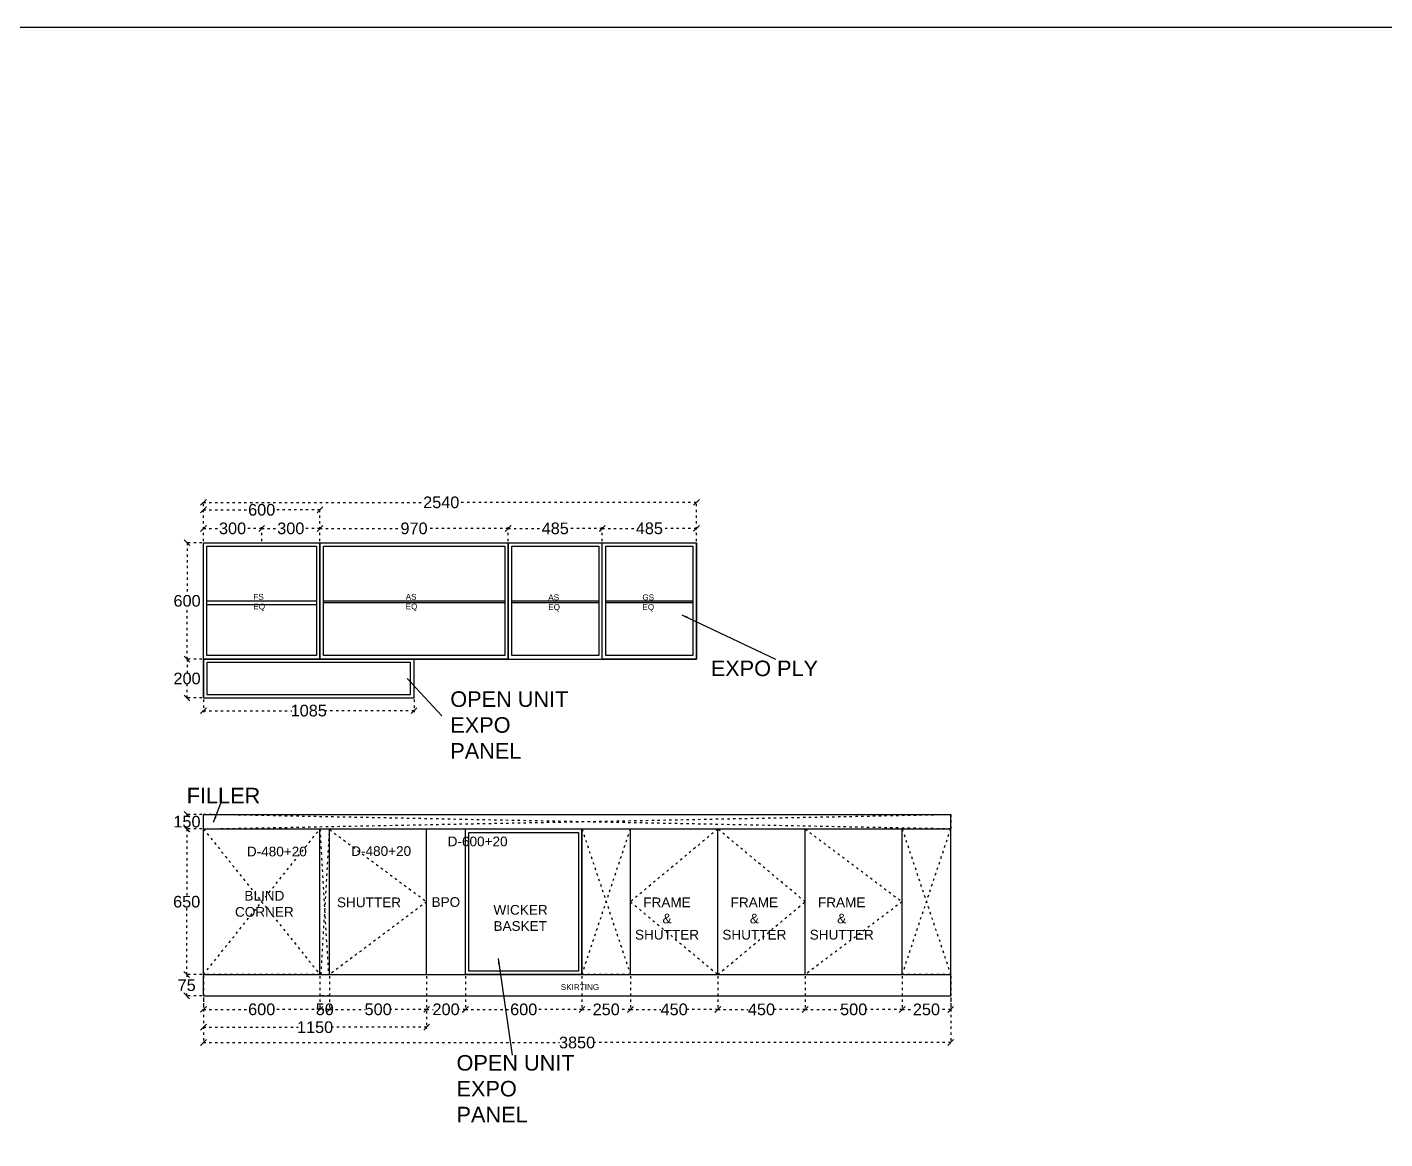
# Model space of a CAD drawing. Header units: millimetres. Extents: x 220712 to 1505573, y -354410 to 241923.
# Drawn here: x 323932 to 330927, y 126262 to 131990 of the extents above; entities that cross this region are included whole.
import ezdxf

# ---------------------------------------------------------------- set-up
doc = ezdxf.new("R2010")
doc.units = ezdxf.units.MM
doc.header["$MEASUREMENT"] = 0
doc.linetypes.add('ACAD_ISO03W100', pattern=[30, 12, -18])
doc.layers.add('Walls', color=253, linetype='Continuous')
doc.layers.add('Words', color=7, linetype='Continuous')
doc.styles.get("Standard").update_dxf_attribs({"font": 'arial.ttf'})
doc.dimstyles.get("Standard").update_dxf_attribs({"dimtxt": 60, "dimasz": 30, "dimexe": 7.75, "dimexo": 8.13, "dimgap": 0.63, "dimtad": 0, "dimtih": 1, "dimtoh": 1, "dimdec": 0, "dimzin": 0, "dimtxsty": 'Standard', "dimblk": 'OBLIQUE', "dimcen": 2.25, "dimclrd": 1, "dimclre": 1, "dimclrt": 1, "dimadec": 0, "dimazin": 0, "dimtfac": 1, "dimtdec": 0, "dimtofl": 0, "dimtmove": 0, "dimatfit": 3, "dimfxl": 1, "dimtolj": 1, "dimtzin": 0, "dimlwd": 30, "dimarcsym": 0})

# ---------------------------------------------------------------- blocks, each defined once
blk = doc.blocks.new('_Oblique')
at = {"color": 0, "linetype": 'ByBlock', "lineweight": -2}
blk.add_line((-0.5, -0.5), (0.5, 0.5), dxfattribs=at)
blk = doc.blocks.new('*D1954')
at = {"layer": 'Defpoints', "color": 0, "linetype": 'ACAD_ISO03W100', "transparency": 16777216}
for p in [(325990.5, 127108.8), (324840.5, 126998.8), (325990.5, 126837.3)]:
    blk.add_point(p, dxfattribs=at)
at = {"layer": 'Walls', "color": 1, "linetype": 'ACAD_ISO03W100', "lineweight": -2, "transparency": 16777216}
for p, q in [((325990.5, 127100.6), (325990.5, 126829.5)), ((324840.5, 126990.6), (324840.5, 126829.5))]:
    blk.add_line(p, q, dxfattribs=at)
at = {"layer": 'Walls', "color": 1, "linetype": 'ACAD_ISO03W100', "lineweight": 30, "transparency": 16777216}
for p, q in [((324840.5, 126837.3), (325328.2, 126837.3)), ((325990.5, 126837.3), (325502.8, 126837.3))]:
    blk.add_line(p, q, dxfattribs=at)
at = {"layer": 'Walls', "color": 1, "linetype": 'ACAD_ISO03W100', "lineweight": 30, "transparency": 16777216, "xscale": 30, "yscale": 30, "zscale": 30, "rotation": 180}
blk.add_blockref('_Oblique', (324840.5, 126837.3), dxfattribs=at)
at = {"layer": 'Walls', "color": 1, "linetype": 'ACAD_ISO03W100', "lineweight": 30, "transparency": 16777216, "xscale": 30, "yscale": 30, "zscale": 30}
blk.add_blockref('_Oblique', (325990.5, 126837.3), dxfattribs=at)
at = {"layer": 'Walls', "color": 1, "linetype": 'ACAD_ISO03W100', "transparency": 16777216, "insert": (325415.5, 126837.3), "char_height": 60, "attachment_point": 5}
blk.add_mtext('\\A1;1150', dxfattribs=at)
blk = doc.blocks.new('*D1955')
at = {"layer": 'Defpoints', "color": 0, "linetype": 'ACAD_ISO03W100', "transparency": 16777216}
for p in [(325490.5, 127108.8), (325990.5, 127108.8), (325990.5, 126929.3)]:
    blk.add_point(p, dxfattribs=at)
at = {"layer": 'Walls', "color": 1, "linetype": 'ACAD_ISO03W100', "lineweight": -2, "transparency": 16777216}
for p, q in [((325490.5, 127100.6), (325490.5, 126921.5)), ((325990.5, 127100.6), (325990.5, 126921.5))]:
    blk.add_line(p, q, dxfattribs=at)
at = {"layer": 'Walls', "color": 1, "linetype": 'ACAD_ISO03W100', "lineweight": 30, "transparency": 16777216}
for p, q in [((325490.5, 126929.3), (325673.7, 126929.3)), ((325990.5, 126929.3), (325807.3, 126929.3))]:
    blk.add_line(p, q, dxfattribs=at)
at = {"layer": 'Walls', "color": 1, "linetype": 'ACAD_ISO03W100', "lineweight": 30, "transparency": 16777216, "xscale": 30, "yscale": 30, "zscale": 30, "rotation": 180}
blk.add_blockref('_Oblique', (325490.5, 126929.3), dxfattribs=at)
at = {"layer": 'Walls', "color": 1, "linetype": 'ACAD_ISO03W100', "lineweight": 30, "transparency": 16777216, "xscale": 30, "yscale": 30, "zscale": 30}
blk.add_blockref('_Oblique', (325990.5, 126929.3), dxfattribs=at)
at = {"layer": 'Walls', "color": 1, "linetype": 'ACAD_ISO03W100', "transparency": 16777216, "insert": (325740.5, 126929.3), "char_height": 60, "attachment_point": 5}
blk.add_mtext('\\A1;500', dxfattribs=at)
blk = doc.blocks.new('*D1956')
at = {"layer": 'Defpoints', "color": 0, "linetype": 'ACAD_ISO03W100', "transparency": 16777216}
for p in [(325440.5, 127108.8), (325490.5, 127108.8), (325440.5, 126929.3)]:
    blk.add_point(p, dxfattribs=at)
at = {"layer": 'Walls', "color": 1, "linetype": 'ACAD_ISO03W100', "lineweight": -2, "transparency": 16777216}
for p, q in [((325440.5, 127100.6), (325440.5, 126921.5)), ((325490.5, 127100.6), (325490.5, 126921.5))]:
    blk.add_line(p, q, dxfattribs=at)
at = {"layer": 'Walls', "color": 1, "linetype": 'ACAD_ISO03W100', "lineweight": 30, "transparency": 16777216}
blk.add_line((325490.5, 126929.3), (325440.5, 126929.3), dxfattribs=at)
at = {"layer": 'Walls', "color": 1, "linetype": 'ACAD_ISO03W100', "lineweight": 30, "transparency": 16777216, "xscale": 30, "yscale": 30, "zscale": 30, "rotation": 180}
blk.add_blockref('_Oblique', (325440.5, 126929.3), dxfattribs=at)
at = {"layer": 'Walls', "color": 1, "linetype": 'ACAD_ISO03W100', "lineweight": 30, "transparency": 16777216, "xscale": 30, "yscale": 30, "zscale": 30}
blk.add_blockref('_Oblique', (325490.5, 126929.3), dxfattribs=at)
at = {"layer": 'Walls', "color": 1, "linetype": 'ACAD_ISO03W100', "transparency": 16777216, "insert": (325465.5, 126929.3), "char_height": 60, "attachment_point": 5}
blk.add_mtext('\\A1;50', dxfattribs=at)
blk = doc.blocks.new('*D1957')
at = {"layer": 'Defpoints', "color": 0, "linetype": 'ACAD_ISO03W100', "transparency": 16777216}
for p in [(324840.5, 127108.8), (325440.5, 127108.8), (325440.5, 126929.3)]:
    blk.add_point(p, dxfattribs=at)
at = {"layer": 'Walls', "color": 1, "linetype": 'ACAD_ISO03W100', "lineweight": -2, "transparency": 16777216}
for p, q in [((324840.5, 127100.6), (324840.5, 126921.5)), ((325440.5, 127100.6), (325440.5, 126921.5))]:
    blk.add_line(p, q, dxfattribs=at)
at = {"layer": 'Walls', "color": 1, "linetype": 'ACAD_ISO03W100', "lineweight": 30, "transparency": 16777216}
for p, q in [((324840.5, 126929.3), (325073.5, 126929.3)), ((325440.5, 126929.3), (325207.5, 126929.3))]:
    blk.add_line(p, q, dxfattribs=at)
at = {"layer": 'Walls', "color": 1, "linetype": 'ACAD_ISO03W100', "lineweight": 30, "transparency": 16777216, "xscale": 30, "yscale": 30, "zscale": 30, "rotation": 180}
blk.add_blockref('_Oblique', (324840.5, 126929.3), dxfattribs=at)
at = {"layer": 'Walls', "color": 1, "linetype": 'ACAD_ISO03W100', "lineweight": 30, "transparency": 16777216, "xscale": 30, "yscale": 30, "zscale": 30}
blk.add_blockref('_Oblique', (325440.5, 126929.3), dxfattribs=at)
at = {"layer": 'Walls', "color": 1, "linetype": 'ACAD_ISO03W100', "transparency": 16777216, "insert": (325140.5, 126929.3), "char_height": 60, "attachment_point": 5}
blk.add_mtext('\\A1;600', dxfattribs=at)
blk = doc.blocks.new('*D1949')
at = {"layer": 'Defpoints', "color": 0, "linetype": 'ACAD_ISO03W100', "transparency": 16777216}
for p in [(325990.5, 127108.8), (326190.5, 127108.8), (326190.5, 126929.3)]:
    blk.add_point(p, dxfattribs=at)
at = {"layer": 'Walls', "color": 1, "linetype": 'ACAD_ISO03W100', "lineweight": -2, "transparency": 16777216}
for p, q in [((325990.5, 127100.6), (325990.5, 126921.5)), ((326190.5, 127100.6), (326190.5, 126921.5))]:
    blk.add_line(p, q, dxfattribs=at)
at = {"layer": 'Walls', "color": 1, "linetype": 'ACAD_ISO03W100', "lineweight": 30, "transparency": 16777216}
for p, q in [((325990.5, 126929.3), (326023.2, 126929.3)), ((326190.5, 126929.3), (326157.8, 126929.3))]:
    blk.add_line(p, q, dxfattribs=at)
at = {"layer": 'Walls', "color": 1, "linetype": 'ACAD_ISO03W100', "lineweight": 30, "transparency": 16777216, "xscale": 30, "yscale": 30, "zscale": 30, "rotation": 180}
blk.add_blockref('_Oblique', (325990.5, 126929.3), dxfattribs=at)
at = {"layer": 'Walls', "color": 1, "linetype": 'ACAD_ISO03W100', "lineweight": 30, "transparency": 16777216, "xscale": 30, "yscale": 30, "zscale": 30}
blk.add_blockref('_Oblique', (326190.5, 126929.3), dxfattribs=at)
at = {"layer": 'Walls', "color": 1, "linetype": 'ACAD_ISO03W100', "transparency": 16777216, "insert": (326090.5, 126929.3), "char_height": 60, "attachment_point": 5}
blk.add_mtext('\\A1;200', dxfattribs=at)
blk = doc.blocks.new('*D1958')
at = {"layer": 'Defpoints', "color": 0, "linetype": 'ACAD_ISO03W100', "transparency": 16777216}
for p in [(326190.5, 127108.8), (326790.5, 127108.8), (326790.5, 126929)]:
    blk.add_point(p, dxfattribs=at)
at = {"layer": 'Walls', "color": 1, "linetype": 'ACAD_ISO03W100', "lineweight": -2, "transparency": 16777216}
for p, q in [((326190.5, 127100.6), (326190.5, 126921.3)), ((326790.5, 127100.6), (326790.5, 126921.3))]:
    blk.add_line(p, q, dxfattribs=at)
at = {"layer": 'Walls', "color": 1, "linetype": 'ACAD_ISO03W100', "lineweight": 30, "transparency": 16777216}
for p, q in [((326190.5, 126929), (326423.5, 126929)), ((326790.5, 126929), (326557.5, 126929))]:
    blk.add_line(p, q, dxfattribs=at)
at = {"layer": 'Walls', "color": 1, "linetype": 'ACAD_ISO03W100', "lineweight": 30, "transparency": 16777216, "xscale": 30, "yscale": 30, "zscale": 30, "rotation": 180}
blk.add_blockref('_Oblique', (326190.5, 126929), dxfattribs=at)
at = {"layer": 'Walls', "color": 1, "linetype": 'ACAD_ISO03W100', "lineweight": 30, "transparency": 16777216, "xscale": 30, "yscale": 30, "zscale": 30}
blk.add_blockref('_Oblique', (326790.5, 126929), dxfattribs=at)
at = {"layer": 'Walls', "color": 1, "linetype": 'ACAD_ISO03W100', "transparency": 16777216, "insert": (326490.5, 126929), "char_height": 60, "attachment_point": 5}
blk.add_mtext('\\A1;600', dxfattribs=at)
blk = doc.blocks.new('*D1959')
at = {"layer": 'Defpoints', "color": 0, "linetype": 'ACAD_ISO03W100', "transparency": 16777216}
for p in [(326790.5, 127108.8), (327040.5, 127108.8), (327040.5, 126929)]:
    blk.add_point(p, dxfattribs=at)
at = {"layer": 'Walls', "color": 1, "linetype": 'ACAD_ISO03W100', "lineweight": -2, "transparency": 16777216}
for p, q in [((326790.5, 127100.6), (326790.5, 126921.3)), ((327040.5, 127100.6), (327040.5, 126921.3))]:
    blk.add_line(p, q, dxfattribs=at)
at = {"layer": 'Walls', "color": 1, "linetype": 'ACAD_ISO03W100', "lineweight": 30, "transparency": 16777216}
for p, q in [((326790.5, 126929), (326848.2, 126929)), ((327040.5, 126929), (326982.8, 126929))]:
    blk.add_line(p, q, dxfattribs=at)
at = {"layer": 'Walls', "color": 1, "linetype": 'ACAD_ISO03W100', "lineweight": 30, "transparency": 16777216, "xscale": 30, "yscale": 30, "zscale": 30, "rotation": 180}
blk.add_blockref('_Oblique', (326790.5, 126929), dxfattribs=at)
at = {"layer": 'Walls', "color": 1, "linetype": 'ACAD_ISO03W100', "lineweight": 30, "transparency": 16777216, "xscale": 30, "yscale": 30, "zscale": 30}
blk.add_blockref('_Oblique', (327040.5, 126929), dxfattribs=at)
at = {"layer": 'Walls', "color": 1, "linetype": 'ACAD_ISO03W100', "transparency": 16777216, "insert": (326915.5, 126929), "char_height": 60, "attachment_point": 5}
blk.add_mtext('\\A1;250', dxfattribs=at)
blk = doc.blocks.new('*D1960')
at = {"layer": 'Defpoints', "color": 0, "linetype": 'ACAD_ISO03W100', "transparency": 16777216}
for p in [(327040.5, 127108.8), (327490.5, 127108.8), (327040.5, 126929)]:
    blk.add_point(p, dxfattribs=at)
at = {"layer": 'Walls', "color": 1, "linetype": 'ACAD_ISO03W100', "lineweight": -2, "transparency": 16777216}
for p, q in [((327040.5, 127100.6), (327040.5, 126921.3)), ((327490.5, 127100.6), (327490.5, 126921.3))]:
    blk.add_line(p, q, dxfattribs=at)
at = {"layer": 'Walls', "color": 1, "linetype": 'ACAD_ISO03W100', "lineweight": 30, "transparency": 16777216}
for p, q in [((327040.5, 126929), (327197.5, 126929)), ((327490.5, 126929), (327333.5, 126929))]:
    blk.add_line(p, q, dxfattribs=at)
at = {"layer": 'Walls', "color": 1, "linetype": 'ACAD_ISO03W100', "lineweight": 30, "transparency": 16777216, "xscale": 30, "yscale": 30, "zscale": 30, "rotation": 180}
blk.add_blockref('_Oblique', (327040.5, 126929), dxfattribs=at)
at = {"layer": 'Walls', "color": 1, "linetype": 'ACAD_ISO03W100', "lineweight": 30, "transparency": 16777216, "xscale": 30, "yscale": 30, "zscale": 30}
blk.add_blockref('_Oblique', (327490.5, 126929), dxfattribs=at)
at = {"layer": 'Walls', "color": 1, "linetype": 'ACAD_ISO03W100', "transparency": 16777216, "insert": (327265.5, 126929), "char_height": 60, "attachment_point": 5}
blk.add_mtext('\\A1;450', dxfattribs=at)
blk = doc.blocks.new('*D1961')
at = {"layer": 'Defpoints', "color": 0, "linetype": 'ACAD_ISO03W100', "transparency": 16777216}
for p in [(327490.5, 127108.8), (327940.5, 127108.8), (327490.5, 126929)]:
    blk.add_point(p, dxfattribs=at)
at = {"layer": 'Walls', "color": 1, "linetype": 'ACAD_ISO03W100', "lineweight": -2, "transparency": 16777216}
for p, q in [((327490.5, 127100.6), (327490.5, 126921.3)), ((327940.5, 127100.6), (327940.5, 126921.3))]:
    blk.add_line(p, q, dxfattribs=at)
at = {"layer": 'Walls', "color": 1, "linetype": 'ACAD_ISO03W100', "lineweight": 30, "transparency": 16777216}
for p, q in [((327490.5, 126929), (327647.5, 126929)), ((327940.5, 126929), (327783.5, 126929))]:
    blk.add_line(p, q, dxfattribs=at)
at = {"layer": 'Walls', "color": 1, "linetype": 'ACAD_ISO03W100', "lineweight": 30, "transparency": 16777216, "xscale": 30, "yscale": 30, "zscale": 30, "rotation": 180}
blk.add_blockref('_Oblique', (327490.5, 126929), dxfattribs=at)
at = {"layer": 'Walls', "color": 1, "linetype": 'ACAD_ISO03W100', "lineweight": 30, "transparency": 16777216, "xscale": 30, "yscale": 30, "zscale": 30}
blk.add_blockref('_Oblique', (327940.5, 126929), dxfattribs=at)
at = {"layer": 'Walls', "color": 1, "linetype": 'ACAD_ISO03W100', "transparency": 16777216, "insert": (327715.5, 126929), "char_height": 60, "attachment_point": 5}
blk.add_mtext('\\A1;450', dxfattribs=at)
blk = doc.blocks.new('*D1962')
at = {"layer": 'Defpoints', "color": 0, "linetype": 'ACAD_ISO03W100', "transparency": 16777216}
for p in [(327940.5, 127108.8), (328440.5, 127108.8), (327940.5, 126929)]:
    blk.add_point(p, dxfattribs=at)
at = {"layer": 'Walls', "color": 1, "linetype": 'ACAD_ISO03W100', "lineweight": -2, "transparency": 16777216}
for p, q in [((327940.5, 127100.6), (327940.5, 126921.3)), ((328440.5, 127100.6), (328440.5, 126921.3))]:
    blk.add_line(p, q, dxfattribs=at)
at = {"layer": 'Walls', "color": 1, "linetype": 'ACAD_ISO03W100', "lineweight": 30, "transparency": 16777216}
for p, q in [((327940.5, 126929), (328123.7, 126929)), ((328440.5, 126929), (328257.3, 126929))]:
    blk.add_line(p, q, dxfattribs=at)
at = {"layer": 'Walls', "color": 1, "linetype": 'ACAD_ISO03W100', "lineweight": 30, "transparency": 16777216, "xscale": 30, "yscale": 30, "zscale": 30, "rotation": 180}
blk.add_blockref('_Oblique', (327940.5, 126929), dxfattribs=at)
at = {"layer": 'Walls', "color": 1, "linetype": 'ACAD_ISO03W100', "lineweight": 30, "transparency": 16777216, "xscale": 30, "yscale": 30, "zscale": 30}
blk.add_blockref('_Oblique', (328440.5, 126929), dxfattribs=at)
at = {"layer": 'Walls', "color": 1, "linetype": 'ACAD_ISO03W100', "transparency": 16777216, "insert": (328190.5, 126929), "char_height": 60, "attachment_point": 5}
blk.add_mtext('\\A1;500', dxfattribs=at)
blk = doc.blocks.new('*D1963')
at = {"layer": 'Defpoints', "color": 0, "linetype": 'ACAD_ISO03W100', "transparency": 16777216}
for p in [(328440.5, 127108.8), (328690.5, 127108.8), (328690.5, 126929)]:
    blk.add_point(p, dxfattribs=at)
at = {"layer": 'Walls', "color": 1, "linetype": 'ACAD_ISO03W100', "lineweight": -2, "transparency": 16777216}
for p, q in [((328440.5, 127100.6), (328440.5, 126921.3)), ((328690.5, 127100.6), (328690.5, 126921.3))]:
    blk.add_line(p, q, dxfattribs=at)
at = {"layer": 'Walls', "color": 1, "linetype": 'ACAD_ISO03W100', "lineweight": 30, "transparency": 16777216}
for p, q in [((328440.5, 126929), (328498.2, 126929)), ((328690.5, 126929), (328632.8, 126929))]:
    blk.add_line(p, q, dxfattribs=at)
at = {"layer": 'Walls', "color": 1, "linetype": 'ACAD_ISO03W100', "lineweight": 30, "transparency": 16777216, "xscale": 30, "yscale": 30, "zscale": 30, "rotation": 180}
blk.add_blockref('_Oblique', (328440.5, 126929), dxfattribs=at)
at = {"layer": 'Walls', "color": 1, "linetype": 'ACAD_ISO03W100', "lineweight": 30, "transparency": 16777216, "xscale": 30, "yscale": 30, "zscale": 30}
blk.add_blockref('_Oblique', (328690.5, 126929), dxfattribs=at)
at = {"layer": 'Walls', "color": 1, "linetype": 'ACAD_ISO03W100', "transparency": 16777216, "insert": (328565.5, 126929), "char_height": 60, "attachment_point": 5}
blk.add_mtext('\\A1;250', dxfattribs=at)
blk = doc.blocks.new('*D1950')
at = {"layer": 'Defpoints', "color": 0, "linetype": 'ACAD_ISO03W100', "transparency": 16777216}
for p in [(324754, 127108.8), (324840.5, 127108.8), (324840.5, 126998.8)]:
    blk.add_point(p, dxfattribs=at)
at = {"layer": 'Walls', "color": 1, "linetype": 'ACAD_ISO03W100', "lineweight": -2, "transparency": 16777216}
for p, q in [((324832.4, 127108.8), (324746.3, 127108.8)), ((324832.4, 126998.8), (324746.3, 126998.8))]:
    blk.add_line(p, q, dxfattribs=at)
at = {"layer": 'Walls', "color": 1, "linetype": 'ACAD_ISO03W100', "lineweight": 30, "transparency": 16777216}
for p, q in [((324754, 127108.8), (324754, 127084.9)), ((324754, 126998.8), (324754, 127022.6))]:
    blk.add_line(p, q, dxfattribs=at)
at = {"layer": 'Walls', "color": 1, "linetype": 'ACAD_ISO03W100', "lineweight": 30, "transparency": 16777216, "xscale": 30, "yscale": 30, "zscale": 30}
for p, rotation in [((324754, 127108.8), 90), ((324754, 126998.8), 270)]:
    blk.add_blockref('_Oblique', p, dxfattribs=dict(at, rotation=rotation))
at = {"layer": 'Walls', "color": 1, "linetype": 'ACAD_ISO03W100', "transparency": 16777216, "insert": (324754, 127053.8), "char_height": 60, "attachment_point": 5}
blk.add_mtext('\\A1;75', dxfattribs=at)
blk = doc.blocks.new('*D1964')
at = {"layer": 'Defpoints', "color": 0, "linetype": 'ACAD_ISO03W100', "transparency": 16777216}
for p in [(324754, 127858.8), (324840.5, 127858.8), (324840.5, 127108.8)]:
    blk.add_point(p, dxfattribs=at)
at = {"layer": 'Walls', "color": 1, "linetype": 'ACAD_ISO03W100', "lineweight": -2, "transparency": 16777216}
for p, q in [((324832.4, 127858.8), (324746.3, 127858.8)), ((324832.4, 127108.8), (324746.3, 127108.8))]:
    blk.add_line(p, q, dxfattribs=at)
at = {"layer": 'Walls', "color": 1, "linetype": 'ACAD_ISO03W100', "lineweight": 30, "transparency": 16777216}
for p, q in [((324754, 127858.8), (324754, 127515)), ((324754, 127108.8), (324754, 127452.5))]:
    blk.add_line(p, q, dxfattribs=at)
at = {"layer": 'Walls', "color": 1, "linetype": 'ACAD_ISO03W100', "lineweight": 30, "transparency": 16777216, "xscale": 30, "yscale": 30, "zscale": 30}
for p, rotation in [((324754, 127858.8), 90), ((324754, 127108.8), 270)]:
    blk.add_blockref('_Oblique', p, dxfattribs=dict(at, rotation=rotation))
at = {"layer": 'Walls', "color": 1, "linetype": 'ACAD_ISO03W100', "transparency": 16777216, "insert": (324754, 127483.8), "char_height": 60, "attachment_point": 5}
blk.add_mtext('\\A1;650', dxfattribs=at)
blk = doc.blocks.new('*D1952')
at = {"layer": 'Defpoints', "color": 0, "linetype": 'ACAD_ISO03W100', "lineweight": -2, "transparency": 16777216}
for p in [(325140.5, 129407.3), (324840.5, 129333.8), (325140.5, 129333.8)]:
    blk.add_point(p, dxfattribs=at)
at = {"layer": 'Walls', "color": 1, "linetype": 'ACAD_ISO03W100', "lineweight": -2, "transparency": 16777216}
for p, q in [((324840.5, 129341.9), (324840.5, 129415)), ((325140.5, 129341.9), (325140.5, 129415))]:
    blk.add_line(p, q, dxfattribs=at)
at = {"layer": 'Walls', "color": 1, "linetype": 'ACAD_ISO03W100', "lineweight": 30, "transparency": 16777216}
for p, q in [((324840.5, 129407.3), (324923.7, 129407.3)), ((325140.5, 129407.3), (325057.3, 129407.3))]:
    blk.add_line(p, q, dxfattribs=at)
at = {"layer": 'Walls', "color": 1, "linetype": 'ACAD_ISO03W100', "lineweight": 30, "transparency": 16777216, "xscale": 30, "yscale": 30, "zscale": 30, "rotation": 180}
blk.add_blockref('_Oblique', (324840.5, 129407.3), dxfattribs=at)
at = {"layer": 'Walls', "color": 1, "linetype": 'ACAD_ISO03W100', "lineweight": 30, "transparency": 16777216, "xscale": 30, "yscale": 30, "zscale": 30}
blk.add_blockref('_Oblique', (325140.5, 129407.3), dxfattribs=at)
at = {"layer": 'Walls', "color": 1, "linetype": 'ACAD_ISO03W100', "transparency": 16777216, "insert": (324990.5, 129407.3), "char_height": 60, "attachment_point": 5}
blk.add_mtext('\\A1;300', dxfattribs=at)
blk = doc.blocks.new('*D1941')
at = {"layer": 'Defpoints', "color": 0, "linetype": 'ACAD_ISO03W100', "lineweight": -2, "transparency": 16777216}
for p in [(325440.5, 129407.3), (325140.5, 129333.8), (325440.5, 129333.8)]:
    blk.add_point(p, dxfattribs=at)
at = {"layer": 'Walls', "color": 1, "linetype": 'ACAD_ISO03W100', "lineweight": -2, "transparency": 16777216}
for p, q in [((325140.5, 129341.9), (325140.5, 129415)), ((325440.5, 129341.9), (325440.5, 129415))]:
    blk.add_line(p, q, dxfattribs=at)
at = {"layer": 'Walls', "color": 1, "linetype": 'ACAD_ISO03W100', "lineweight": 30, "transparency": 16777216}
for p, q in [((325140.5, 129407.3), (325223.7, 129407.3)), ((325440.5, 129407.3), (325357.3, 129407.3))]:
    blk.add_line(p, q, dxfattribs=at)
at = {"layer": 'Walls', "color": 1, "linetype": 'ACAD_ISO03W100', "lineweight": 30, "transparency": 16777216, "xscale": 30, "yscale": 30, "zscale": 30, "rotation": 180}
blk.add_blockref('_Oblique', (325140.5, 129407.3), dxfattribs=at)
at = {"layer": 'Walls', "color": 1, "linetype": 'ACAD_ISO03W100', "lineweight": 30, "transparency": 16777216, "xscale": 30, "yscale": 30, "zscale": 30}
blk.add_blockref('_Oblique', (325440.5, 129407.3), dxfattribs=at)
at = {"layer": 'Walls', "color": 1, "linetype": 'ACAD_ISO03W100', "transparency": 16777216, "insert": (325290.5, 129407.3), "char_height": 60, "attachment_point": 5}
blk.add_mtext('\\A1;300', dxfattribs=at)
blk = doc.blocks.new('*D1942')
at = {"layer": 'Defpoints', "color": 0, "linetype": 'ACAD_ISO03W100', "lineweight": -2, "transparency": 16777216}
for p in [(326410.5, 129407.3), (325440.5, 129333.8), (326410.5, 129333.8)]:
    blk.add_point(p, dxfattribs=at)
at = {"layer": 'Walls', "color": 1, "linetype": 'ACAD_ISO03W100', "lineweight": -2, "transparency": 16777216}
for p, q in [((325440.5, 129341.9), (325440.5, 129415)), ((326410.5, 129341.9), (326410.5, 129415))]:
    blk.add_line(p, q, dxfattribs=at)
at = {"layer": 'Walls', "color": 1, "linetype": 'ACAD_ISO03W100', "lineweight": 30, "transparency": 16777216}
for p, q in [((325440.5, 129407.3), (325858.7, 129407.3)), ((326410.5, 129407.3), (325992.3, 129407.3))]:
    blk.add_line(p, q, dxfattribs=at)
at = {"layer": 'Walls', "color": 1, "linetype": 'ACAD_ISO03W100', "lineweight": 30, "transparency": 16777216, "xscale": 30, "yscale": 30, "zscale": 30, "rotation": 180}
blk.add_blockref('_Oblique', (325440.5, 129407.3), dxfattribs=at)
at = {"layer": 'Walls', "color": 1, "linetype": 'ACAD_ISO03W100', "lineweight": 30, "transparency": 16777216, "xscale": 30, "yscale": 30, "zscale": 30}
blk.add_blockref('_Oblique', (326410.5, 129407.3), dxfattribs=at)
at = {"layer": 'Walls', "color": 1, "linetype": 'ACAD_ISO03W100', "transparency": 16777216, "insert": (325925.5, 129407.3), "char_height": 60, "attachment_point": 5}
blk.add_mtext('\\A1;970', dxfattribs=at)
blk = doc.blocks.new('*D1943')
at = {"layer": 'Defpoints', "color": 0, "linetype": 'ACAD_ISO03W100', "lineweight": -2, "transparency": 16777216}
for p in [(326410.5, 129407.3), (326410.5, 129333.8), (326895.5, 129333.8)]:
    blk.add_point(p, dxfattribs=at)
at = {"layer": 'Walls', "color": 1, "linetype": 'ACAD_ISO03W100', "lineweight": -2, "transparency": 16777216}
for p, q in [((326410.5, 129341.9), (326410.5, 129415)), ((326895.5, 129341.9), (326895.5, 129415))]:
    blk.add_line(p, q, dxfattribs=at)
at = {"layer": 'Walls', "color": 1, "linetype": 'ACAD_ISO03W100', "lineweight": 30, "transparency": 16777216}
for p, q in [((326410.5, 129407.3), (326584.7, 129407.3)), ((326895.5, 129407.3), (326721.3, 129407.3))]:
    blk.add_line(p, q, dxfattribs=at)
at = {"layer": 'Walls', "color": 1, "linetype": 'ACAD_ISO03W100', "lineweight": 30, "transparency": 16777216, "xscale": 30, "yscale": 30, "zscale": 30, "rotation": 180}
blk.add_blockref('_Oblique', (326410.5, 129407.3), dxfattribs=at)
at = {"layer": 'Walls', "color": 1, "linetype": 'ACAD_ISO03W100', "lineweight": 30, "transparency": 16777216, "xscale": 30, "yscale": 30, "zscale": 30}
blk.add_blockref('_Oblique', (326895.5, 129407.3), dxfattribs=at)
at = {"layer": 'Walls', "color": 1, "linetype": 'ACAD_ISO03W100', "transparency": 16777216, "insert": (326653, 129407.3), "char_height": 60, "attachment_point": 5}
blk.add_mtext('\\A1;485', dxfattribs=at)
blk = doc.blocks.new('*D1944')
at = {"layer": 'Defpoints', "color": 0, "linetype": 'ACAD_ISO03W100', "lineweight": -2, "transparency": 16777216}
for p in [(326895.5, 129407.5), (326895.5, 129333.8), (327380.5, 129333.8)]:
    blk.add_point(p, dxfattribs=at)
at = {"layer": 'Walls', "color": 1, "linetype": 'ACAD_ISO03W100', "lineweight": -2, "transparency": 16777216}
for p, q in [((326895.5, 129341.9), (326895.5, 129415.3)), ((327380.5, 129341.9), (327380.5, 129415.3))]:
    blk.add_line(p, q, dxfattribs=at)
at = {"layer": 'Walls', "color": 1, "linetype": 'ACAD_ISO03W100', "lineweight": 30, "transparency": 16777216}
for p, q in [((326895.5, 129407.5), (327069.7, 129407.5)), ((327380.5, 129407.5), (327206.3, 129407.5))]:
    blk.add_line(p, q, dxfattribs=at)
at = {"layer": 'Walls', "color": 1, "linetype": 'ACAD_ISO03W100', "lineweight": 30, "transparency": 16777216, "xscale": 30, "yscale": 30, "zscale": 30, "rotation": 180}
blk.add_blockref('_Oblique', (326895.5, 129407.5), dxfattribs=at)
at = {"layer": 'Walls', "color": 1, "linetype": 'ACAD_ISO03W100', "lineweight": 30, "transparency": 16777216, "xscale": 30, "yscale": 30, "zscale": 30}
blk.add_blockref('_Oblique', (327380.5, 129407.5), dxfattribs=at)
at = {"layer": 'Walls', "color": 1, "linetype": 'ACAD_ISO03W100', "transparency": 16777216, "insert": (327138, 129407.5), "char_height": 60, "attachment_point": 5}
blk.add_mtext('\\A1;485', dxfattribs=at)
blk = doc.blocks.new('*D1953')
at = {"layer": 'Defpoints', "color": 0, "linetype": 'ACAD_ISO03W100', "lineweight": -2, "transparency": 16777216}
for p in [(324840.5, 129333.8), (324756, 128733.8), (324840.5, 128733.8)]:
    blk.add_point(p, dxfattribs=at)
at = {"layer": 'Walls', "color": 1, "linetype": 'ACAD_ISO03W100', "lineweight": -2, "transparency": 16777216}
for p, q in [((324832.4, 129333.8), (324748.3, 129333.8)), ((324832.4, 128733.8), (324748.3, 128733.8))]:
    blk.add_line(p, q, dxfattribs=at)
at = {"layer": 'Walls', "color": 1, "linetype": 'ACAD_ISO03W100', "lineweight": 30, "transparency": 16777216}
for p, q in [((324756, 129333.8), (324756, 129065)), ((324756, 128733.8), (324756, 129002.5))]:
    blk.add_line(p, q, dxfattribs=at)
at = {"layer": 'Walls', "color": 1, "linetype": 'ACAD_ISO03W100', "lineweight": 30, "transparency": 16777216, "xscale": 30, "yscale": 30, "zscale": 30}
for p, rotation in [((324756, 129333.8), 90), ((324756, 128733.8), 270)]:
    blk.add_blockref('_Oblique', p, dxfattribs=dict(at, rotation=rotation))
at = {"layer": 'Walls', "color": 1, "linetype": 'ACAD_ISO03W100', "transparency": 16777216, "insert": (324756, 129033.8), "char_height": 60, "attachment_point": 5}
blk.add_mtext('\\A1;600', dxfattribs=at)
blk = doc.blocks.new('*D1945')
at = {"layer": 'Defpoints', "color": 0, "linetype": 'ACAD_ISO03W100', "lineweight": -2, "transparency": 16777216}
for p in [(324840.5, 128733.8), (324756, 128533.8), (324840.5, 128533.8)]:
    blk.add_point(p, dxfattribs=at)
at = {"layer": 'Walls', "color": 1, "linetype": 'ACAD_ISO03W100', "lineweight": -2, "transparency": 16777216}
for p, q in [((324832.4, 128733.8), (324748.3, 128733.8)), ((324832.4, 128533.8), (324748.3, 128533.8))]:
    blk.add_line(p, q, dxfattribs=at)
at = {"layer": 'Walls', "color": 1, "linetype": 'ACAD_ISO03W100', "lineweight": 30, "transparency": 16777216}
for p, q in [((324756, 128733.8), (324756, 128665)), ((324756, 128533.8), (324756, 128602.5))]:
    blk.add_line(p, q, dxfattribs=at)
at = {"layer": 'Walls', "color": 1, "linetype": 'ACAD_ISO03W100', "lineweight": 30, "transparency": 16777216, "xscale": 30, "yscale": 30, "zscale": 30}
for p, rotation in [((324756, 128733.8), 90), ((324756, 128533.8), 270)]:
    blk.add_blockref('_Oblique', p, dxfattribs=dict(at, rotation=rotation))
at = {"layer": 'Walls', "color": 1, "linetype": 'ACAD_ISO03W100', "transparency": 16777216, "insert": (324756, 128633.8), "char_height": 60, "attachment_point": 5}
blk.add_mtext('\\A1;200', dxfattribs=at)
blk = doc.blocks.new('*D1946')
at = {"layer": 'Defpoints', "color": 0, "linetype": 'ACAD_ISO03W100', "lineweight": -2, "transparency": 16777216}
for p in [(324840.5, 128533.8), (325925.5, 128533.8), (325925.5, 128468.3)]:
    blk.add_point(p, dxfattribs=at)
at = {"layer": 'Walls', "color": 1, "linetype": 'ACAD_ISO03W100', "lineweight": -2, "transparency": 16777216}
for p, q in [((324840.5, 128525.6), (324840.5, 128460.5)), ((325925.5, 128525.6), (325925.5, 128460.5))]:
    blk.add_line(p, q, dxfattribs=at)
at = {"layer": 'Walls', "color": 1, "linetype": 'ACAD_ISO03W100', "lineweight": 30, "transparency": 16777216}
for p, q in [((324840.5, 128468.3), (325295.4, 128468.3)), ((325925.5, 128468.3), (325470.6, 128468.3))]:
    blk.add_line(p, q, dxfattribs=at)
at = {"layer": 'Walls', "color": 1, "linetype": 'ACAD_ISO03W100', "lineweight": 30, "transparency": 16777216, "xscale": 30, "yscale": 30, "zscale": 30, "rotation": 180}
blk.add_blockref('_Oblique', (324840.5, 128468.3), dxfattribs=at)
at = {"layer": 'Walls', "color": 1, "linetype": 'ACAD_ISO03W100', "lineweight": 30, "transparency": 16777216, "xscale": 30, "yscale": 30, "zscale": 30}
blk.add_blockref('_Oblique', (325925.5, 128468.3), dxfattribs=at)
at = {"layer": 'Walls', "color": 1, "linetype": 'ACAD_ISO03W100', "transparency": 16777216, "insert": (325383, 128468.3), "char_height": 60, "attachment_point": 5}
blk.add_mtext('\\A1;1085', dxfattribs=at)
blk = doc.blocks.new('*D1947')
at = {"layer": 'Defpoints', "color": 0, "linetype": 'ACAD_ISO03W100', "transparency": 16777216}
for p in [(324840.5, 126998.8), (328690.5, 126998.8), (328690.5, 126758.3)]:
    blk.add_point(p, dxfattribs=at)
at = {"layer": 'Walls', "color": 1, "linetype": 'ACAD_ISO03W100', "lineweight": -2, "transparency": 16777216}
for p, q in [((324840.5, 126990.6), (324840.5, 126750.5)), ((328690.5, 126990.6), (328690.5, 126750.5))]:
    blk.add_line(p, q, dxfattribs=at)
at = {"layer": 'Walls', "color": 1, "linetype": 'ACAD_ISO03W100', "lineweight": 30, "transparency": 16777216}
for p, q in [((324840.5, 126758.3), (326675.4, 126758.3)), ((328690.5, 126758.3), (326855.6, 126758.3))]:
    blk.add_line(p, q, dxfattribs=at)
at = {"layer": 'Walls', "color": 1, "linetype": 'ACAD_ISO03W100', "lineweight": 30, "transparency": 16777216, "xscale": 30, "yscale": 30, "zscale": 30, "rotation": 180}
blk.add_blockref('_Oblique', (324840.5, 126758.3), dxfattribs=at)
at = {"layer": 'Walls', "color": 1, "linetype": 'ACAD_ISO03W100', "lineweight": 30, "transparency": 16777216, "xscale": 30, "yscale": 30, "zscale": 30}
blk.add_blockref('_Oblique', (328690.5, 126758.3), dxfattribs=at)
at = {"layer": 'Walls', "color": 1, "linetype": 'ACAD_ISO03W100', "transparency": 16777216, "insert": (326765.5, 126758.3), "char_height": 60, "attachment_point": 5}
blk.add_mtext('\\A1;3850', dxfattribs=at)
blk = doc.blocks.new('*D1948')
at = {"layer": 'Defpoints', "color": 0, "linetype": 'ACAD_ISO03W100', "lineweight": -2, "transparency": 16777216}
for p in [(327380.5, 129541.5), (324840.5, 129333.8), (327380.5, 129333.8)]:
    blk.add_point(p, dxfattribs=at)
at = {"layer": 'Walls', "color": 1, "linetype": 'ACAD_ISO03W100', "lineweight": -2, "transparency": 16777216}
for p, q in [((324840.5, 129341.9), (324840.5, 129549.2)), ((327380.5, 129341.9), (327380.5, 129549.2))]:
    blk.add_line(p, q, dxfattribs=at)
at = {"layer": 'Walls', "color": 1, "linetype": 'ACAD_ISO03W100', "lineweight": 30, "transparency": 16777216}
for p, q in [((324840.5, 129541.5), (325974.9, 129541.5)), ((327380.5, 129541.5), (326156.1, 129541.5))]:
    blk.add_line(p, q, dxfattribs=at)
at = {"layer": 'Walls', "color": 1, "linetype": 'ACAD_ISO03W100', "lineweight": 30, "transparency": 16777216, "xscale": 30, "yscale": 30, "zscale": 30, "rotation": 180}
blk.add_blockref('_Oblique', (324840.5, 129541.5), dxfattribs=at)
at = {"layer": 'Walls', "color": 1, "linetype": 'ACAD_ISO03W100', "lineweight": 30, "transparency": 16777216, "xscale": 30, "yscale": 30, "zscale": 30}
blk.add_blockref('_Oblique', (327380.5, 129541.5), dxfattribs=at)
at = {"layer": 'Walls', "color": 1, "linetype": 'ACAD_ISO03W100', "transparency": 16777216, "insert": (326065.5, 129541.5), "char_height": 60, "attachment_point": 5}
blk.add_mtext('\\A1;2540', dxfattribs=at)
blk = doc.blocks.new('*D1965')
at = {"layer": 'Defpoints', "color": 0, "linetype": 'ACAD_ISO03W100', "transparency": 16777216}
for p in [(324755.5, 127933.8), (324840.5, 127933.8), (324840.5, 127858.8)]:
    blk.add_point(p, dxfattribs=at)
at = {"layer": 'Walls', "color": 1, "linetype": 'ACAD_ISO03W100', "lineweight": -2, "transparency": 16777216}
for p, q in [((324832.4, 127933.8), (324747.8, 127933.8)), ((324832.4, 127858.8), (324747.8, 127858.8))]:
    blk.add_line(p, q, dxfattribs=at)
at = {"layer": 'Walls', "color": 1, "linetype": 'ACAD_ISO03W100', "lineweight": 30, "transparency": 16777216}
for p, q in [((324755.5, 127933.8), (324755.5, 127927.5)), ((324755.5, 127858.8), (324755.5, 127865))]:
    blk.add_line(p, q, dxfattribs=at)
at = {"layer": 'Walls', "color": 1, "linetype": 'ACAD_ISO03W100', "lineweight": 30, "transparency": 16777216, "xscale": 30, "yscale": 30, "zscale": 30}
for p, rotation in [((324755.5, 127933.8), 90), ((324755.5, 127858.8), 270)]:
    blk.add_blockref('_Oblique', p, dxfattribs=dict(at, rotation=rotation))
at = {"layer": 'Walls', "color": 1, "linetype": 'ACAD_ISO03W100', "transparency": 16777216, "insert": (324755.5, 127896.3), "char_height": 60, "attachment_point": 5}
blk.add_mtext('\\A1;150', dxfattribs=at)
blk = doc.blocks.new('*D1951')
at = {"layer": 'Defpoints', "color": 0, "linetype": 'ACAD_ISO03W100', "lineweight": -2, "transparency": 16777216}
for p in [(325440.5, 129503), (324840.5, 129333.8), (325440.5, 129333.8)]:
    blk.add_point(p, dxfattribs=at)
at = {"layer": 'Walls', "color": 1, "linetype": 'ACAD_ISO03W100', "lineweight": -2, "transparency": 16777216}
for p, q in [((324840.5, 129341.9), (324840.5, 129510.8)), ((325440.5, 129341.9), (325440.5, 129510.8))]:
    blk.add_line(p, q, dxfattribs=at)
at = {"layer": 'Walls', "color": 1, "linetype": 'ACAD_ISO03W100', "lineweight": 30, "transparency": 16777216}
for p, q in [((324840.5, 129503), (325073.5, 129503)), ((325440.5, 129503), (325207.5, 129503))]:
    blk.add_line(p, q, dxfattribs=at)
at = {"layer": 'Walls', "color": 1, "linetype": 'ACAD_ISO03W100', "lineweight": 30, "transparency": 16777216, "xscale": 30, "yscale": 30, "zscale": 30, "rotation": 180}
blk.add_blockref('_Oblique', (324840.5, 129503), dxfattribs=at)
at = {"layer": 'Walls', "color": 1, "linetype": 'ACAD_ISO03W100', "lineweight": 30, "transparency": 16777216, "xscale": 30, "yscale": 30, "zscale": 30}
blk.add_blockref('_Oblique', (325440.5, 129503), dxfattribs=at)
at = {"layer": 'Walls', "color": 1, "linetype": 'ACAD_ISO03W100', "transparency": 16777216, "insert": (325140.5, 129503), "char_height": 60, "attachment_point": 5}
blk.add_mtext('\\A1;600', dxfattribs=at)

msp = doc.modelspace()

# ---------------------------------------------------------------- hatches: boundary and pattern name
at = {"layer": 'Walls', "true_color": 0xadddf7}
h = msp.add_hatch(color=141, dxfattribs=at)
h.dxf.hatch_style = 1
h.paths.add_polyline_path([(327362.5, 129025.8), (327362.5, 129033.8), (326913.5, 129033.8), (326913.5, 129025.8)])

# ---------------------------------------------------------------- linework, layer by layer
at = {"layer": 'Walls', "color": 18, "true_color": 0x000000}
for p, q in [((324840.5, 129333.8), (327380.5, 129333.8)), ((324840.5, 128533.8), (324840.5, 129333.8)), ((325440.5, 128733.8), (325440.5, 129333.8)), ((326410.5, 128733.8), (326410.5, 129333.8)), ((326895.5, 128733.8), (326895.5, 129333.8)), ((327380.5, 128733.8), (327380.5, 129333.8)), ((324858.5, 129033.8), (325422.5, 129033.8)), ((324858.5, 129015.8), (325422.5, 129015.8)), ((325458.5, 129033.8), (326392.5, 129033.8)), ((325458.5, 129025.8), (326392.5, 129025.8)), ((326428.5, 129033.8), (326877.5, 129033.8)), ((326428.5, 129025.8), (326877.5, 129025.8)), ((326913.5, 129033.8), (327362.5, 129033.8)), ((326913.5, 129025.8), (327362.5, 129025.8)), ((324840.5, 128733.8), (327380.5, 128733.8)), ((325943.5, 128733.8), (324840.5, 128733.8)), ((324840.5, 128733.8), (324840.5, 128533.8)), ((325907.5, 128551.8), (325907.5, 128715.8)), ((325925.5, 128533.8), (325925.5, 128733.8)), ((324840.5, 128533.8), (325840.5, 128533.8)), ((324840.5, 128533.8), (325925.5, 128533.8)), ((324840.5, 126998.8), (324840.5, 127933.8)), ((324840.5, 127933.8), (328690.5, 127933.8)), ((328690.5, 126998.8), (328690.5, 127933.8)), ((324840.5, 127858.8), (328690.5, 127858.8)), ((325440.5, 127108.8), (325440.5, 127858.8)), ((325490.5, 127108.8), (325490.5, 127858.8)), ((325990.5, 127108.8), (325990.5, 127858.8)), ((326190.5, 127108.8), (326190.5, 127858.8)), ((326790.5, 127108.8), (326790.5, 127858.8)), ((327040.5, 127108.8), (327040.5, 127858.8)), ((327490.5, 127108.8), (327490.5, 127858.8)), ((327940.5, 127108.8), (327940.5, 127858.8)), ((328440.5, 127108.8), (328440.5, 127858.8)), ((324840.5, 127108.8), (328690.5, 127108.8)), ((324840.5, 126998.8), (328690.5, 126998.8))]:
    msp.add_line(p, q, dxfattribs=at)
for points in [[(308575, 131990), (364744, 131990), (364744, 106094.5), (308575, 106094.5)], [(324840.5, 129333.8), (325440.5, 129333.8), (325440.5, 128733.8), (324840.5, 128733.8)], [(324858.5, 129315.8), (325422.5, 129315.8), (325422.5, 128751.8), (324858.5, 128751.8)], [(325440.5, 129333.8), (326410.5, 129333.8), (326410.5, 128733.8), (325440.5, 128733.8)], [(325458.5, 129315.8), (326392.5, 129315.8), (326392.5, 128751.8), (325458.5, 128751.8)], [(326428.5, 129315.8), (326877.5, 129315.8), (326877.5, 128751.8), (326428.5, 128751.8)], [(326895.5, 129333.8), (327380.5, 129333.8), (327380.5, 128733.8), (326895.5, 128733.8)], [(326895.5, 129333.8), (327380.5, 129333.8), (327380.5, 128733.8), (326895.5, 128733.8)], [(326913.5, 129315.8), (327362.5, 129315.8), (327362.5, 128751.8), (326913.5, 128751.8)], [(324858.5, 128551.8), (325907.5, 128551.8), (325907.5, 128715.8), (324858.5, 128715.8)], [(326190.5, 127858.8), (326790.5, 127858.8), (326790.5, 127108.8), (326190.5, 127108.8)], [(326208.5, 127840.8), (326772.5, 127840.8), (326772.5, 127126.8), (326208.5, 127126.8)]]:
    msp.add_lwpolyline(points, close=True, dxfattribs=at)
at = {"layer": 'Walls', "color": 240, "linetype": 'ACAD_ISO03W100', "true_color": 0xed1f24}
for points in [[(324840.5, 127858.8), (328690.5, 127933.8), (328690.5, 127858.8), (324840.5, 127933.8)], [(325440.5, 127858.8), (325484.1, 127108.8)], [(325446.9, 127108.8), (325490.5, 127858.8)], [(326790.5, 127858.8), (327040.5, 127108.8), (326790.5, 127108.8), (327040.5, 127858.8)], [(328440.5, 127858.8), (328690.5, 127108.8), (328440.5, 127108.8), (328690.5, 127858.8)], [(325490.5, 126998.8), (325440.5, 126998.8)]]:
    msp.add_lwpolyline(points, dxfattribs=at)
at = {"layer": 'Walls', "color": 9, "linetype": 'ACAD_ISO03W100', "true_color": 0xc7c8ca}
for points in [[(324840.5, 127858.8), (325440.5, 127108.8), (324840.5, 127108.8), (325440.5, 127858.8)], [(325490.3, 127855.9), (325990.5, 127483.8), (325490.5, 127108.8)], [(327490.5, 127858.8), (327040.5, 127483.8), (327490.5, 127108.8), (327940.5, 127483.8), (327490.5, 127858.8)], [(327940.5, 127858.8), (328440.5, 127483.8), (327940.5, 127108.8)]]:
    msp.add_lwpolyline(points, dxfattribs=at)

# ---------------------------------------------------------------- texts
at = {"color": 7, "char_height": 50, "attachment_point": 1}
for s, insert in [('\\pxqc;D-600+20', (326102.7, 127819.6)), ('\\pxqc;D-480+20', (325068.2, 127767.6)), ('\\pxqc;D-480+20', (325605.8, 127770)), ('\\pxqc;BLIND \\PCORNER', (325004, 127540)), ('SHUTTER', (325528.5, 127505.8)), ('BPO', (326015.7, 127507.4)), ('WICKER\\PBASKET', (326334.7, 127467.2)), ('\\pxqc;FRAME & SHUTTER', (327078.5, 127505.8)), ('\\pxqc;FRAME & SHUTTER', (327528.5, 127505.8)), ('\\pxqc;FRAME & SHUTTER', (327978.5, 127505.8))]:
    msp.add_mtext_dynamic_manual_height_columns(s, width=300.775, gutter_width=1213, heights=[0], dxfattribs=dict(at, insert=insert))
at = {"color": 18, "true_color": 0x000000, "insert": (326681.5, 127059.3), "char_height": 30, "attachment_point": 1}
msp.add_mtext_dynamic_manual_height_columns('SKIRTING', width=2764.543, gutter_width=1, heights=[238.1], dxfattribs=at)
at = {"layer": 'Words', "color": 0, "attachment_point": 1}
for s, width, heights, insert, char_height in [('FS\\PEQ', 1178.022, [0], (325097.5, 129070), 30), ('AS\\PEQ', 1178.022, [0], (325882.5, 129070), 30), ('AS\\PEQ', 1178.022, [0], (326617, 129067.3), 30), ('GS\\PEQ', 1178.022, [0], (327102, 129067.3), 30), ('EXPO PLY', 561.99, [440.1], (327454.2, 128726.3), 80), ('OPEN UNIT EXPO PANEL', 640.366, [440.1], (326112.3, 128568), 80), ('FILLER', 958.319, [440.1], (324754.2, 128071), 80), ('OPEN UNIT EXPO PANEL', 640.366, [440.1], (326144.3, 126694), 80)]:
    msp.add_mtext_dynamic_manual_height_columns(s, width=width, gutter_width=866.4, heights=heights, dxfattribs=dict(at, insert=insert, char_height=char_height))

# ---------------------------------------------------------------- dimensions: what is measured, and where the dimension line sits
at = {"layer": 'Walls', "color": 9, "linetype": 'ACAD_ISO03W100', "true_color": 0xc7c8ca}
dim = msp.add_linear_dim(base=(327380.5, 129541.5), p1=(324840.5, 129333.8), p2=(327380.5, 129333.8), dimstyle='Standard', dxfattribs=at)
dim.commit()
dim.dimension.update_dxf_attribs({"geometry": '*D1948', "text_midpoint": (326065.5, 129541.5), "dimtype": 160})
for base, p1, p2, picture, middle in [((325440.5, 129503), (324840.5, 129333.8), (325440.5, 129333.8), '*D1951', (325140.5, 129503)), ((325140.5, 129407.3), (324840.5, 129333.8), (325140.5, 129333.8), '*D1952', (324990.5, 129407.3)), ((325440.5, 129407.3), (325140.5, 129333.8), (325440.5, 129333.8), '*D1941', (325290.5, 129407.3)), ((326410.5, 129407.3), (325440.5, 129333.8), (326410.5, 129333.8), '*D1942', (325925.5, 129407.3)), ((326410.5, 129407.3), (326895.5, 129333.8), (326410.5, 129333.8), '*D1943', (326653, 129407.3)), ((326895.5, 129407.5), (327380.5, 129333.8), (326895.5, 129333.8), '*D1944', (327138, 129407.5)), ((325925.5, 128468.3), (324840.5, 128533.8), (325925.5, 128533.8), '*D1946', (325383, 128468.3)), ((328690.5, 126758.3), (324840.5, 126998.8), (328690.5, 126998.8), '*D1947', (326765.5, 126758.3))]:
    dim = msp.add_linear_dim(base=base, p1=p1, p2=p2, dimstyle='Standard', dxfattribs=at)
    dim.commit()
    dim.dimension.update_dxf_attribs({"geometry": picture, "text_midpoint": middle})
for base, p1, p2, picture, middle in [((324756, 128733.8), (324840.5, 129333.8), (324840.5, 128733.8), '*D1953', (324756, 129033.8)), ((324756, 128533.8), (324840.5, 128733.8), (324840.5, 128533.8), '*D1945', (324756, 128633.8))]:
    dim = msp.add_linear_dim(base=base, p1=p1, p2=p2, angle=90, dimstyle='Standard', dxfattribs=at)
    dim.commit()
    dim.dimension.update_dxf_attribs({"geometry": picture, "text_midpoint": middle})
at = {"layer": 'Walls', "color": 240, "linetype": 'ACAD_ISO03W100', "true_color": 0xed1f24}
for base, p1, p2, text, picture, middle in [((324755.5, 127933.8), (324840.5, 127858.8), (324840.5, 127933.8), '150', '*D1965', (324755.5, 127896.3)), ((324754, 127858.8), (324840.5, 127108.8), (324840.5, 127858.8), '650', '*D1964', (324754, 127483.8)), ((324754, 127108.8), (324840.5, 126998.8), (324840.5, 127108.8), '75', '*D1950', (324754, 127053.8))]:
    dim = msp.add_linear_dim(base=base, p1=p1, p2=p2, angle=90, text=text, dimstyle='Standard', dxfattribs=at)
    dim.commit()
    dim.dimension.update_dxf_attribs({"geometry": picture, "text_midpoint": middle})
for base, p1, p2, picture, middle in [((325990.5, 126837.3), (324840.5, 126998.8), (325990.5, 127108.8), '*D1954', (325415.5, 126837.3)), ((325440.5, 126929.3), (324840.5, 127108.8), (325440.5, 127108.8), '*D1957', (325140.5, 126929.3)), ((325990.5, 126929.3), (325490.5, 127108.8), (325990.5, 127108.8), '*D1955', (325740.5, 126929.3)), ((326190.5, 126929.3), (325990.5, 127108.8), (326190.5, 127108.8), '*D1949', (326090.5, 126929.3)), ((326790.5, 126929), (326190.5, 127108.8), (326790.5, 127108.8), '*D1958', (326490.5, 126929)), ((327040.5, 126929), (326790.5, 127108.8), (327040.5, 127108.8), '*D1959', (326915.5, 126929)), ((327040.5, 126929), (327490.5, 127108.8), (327040.5, 127108.8), '*D1960', (327265.5, 126929)), ((327490.5, 126929), (327940.5, 127108.8), (327490.5, 127108.8), '*D1961', (327715.5, 126929)), ((327940.5, 126929), (328440.5, 127108.8), (327940.5, 127108.8), '*D1962', (328190.5, 126929)), ((328690.5, 126929), (328440.5, 127108.8), (328690.5, 127108.8), '*D1963', (328565.5, 126929))]:
    dim = msp.add_linear_dim(base=base, p1=p1, p2=p2, dimstyle='Standard', dxfattribs=at)
    dim.commit()
    dim.dimension.update_dxf_attribs({"geometry": picture, "text_midpoint": middle})
dim = msp.add_linear_dim(base=(325440.5, 126929.3), p1=(325490.5, 127108.8), p2=(325440.5, 127108.8), dimstyle='Standard', dxfattribs=at)
dim.commit()
dim.dimension.update_dxf_attribs({"geometry": '*D1956', "text_midpoint": (325465.5, 126929.3), "dimtype": 160})

# ---------------------------------------------------------------- leaders
at = {"layer": 'Walls', "color": 252, "linetype": 'ByBlock', "true_color": 0x939598}
for points in [[(327305.2, 128961.9), (327788.2, 128734.5)], [(325890.7, 128633.5), (326069.3, 128440.9)], [(324892.9, 127894), (324929.7, 127991)], [(326358.7, 127192), (326430.2, 126694)]]:
    msp.add_leader(points, dimstyle='Standard', override={"dimgap": 0.63, "dimtad": 0}, dxfattribs=at)

doc.saveas('drawing.dxf')
